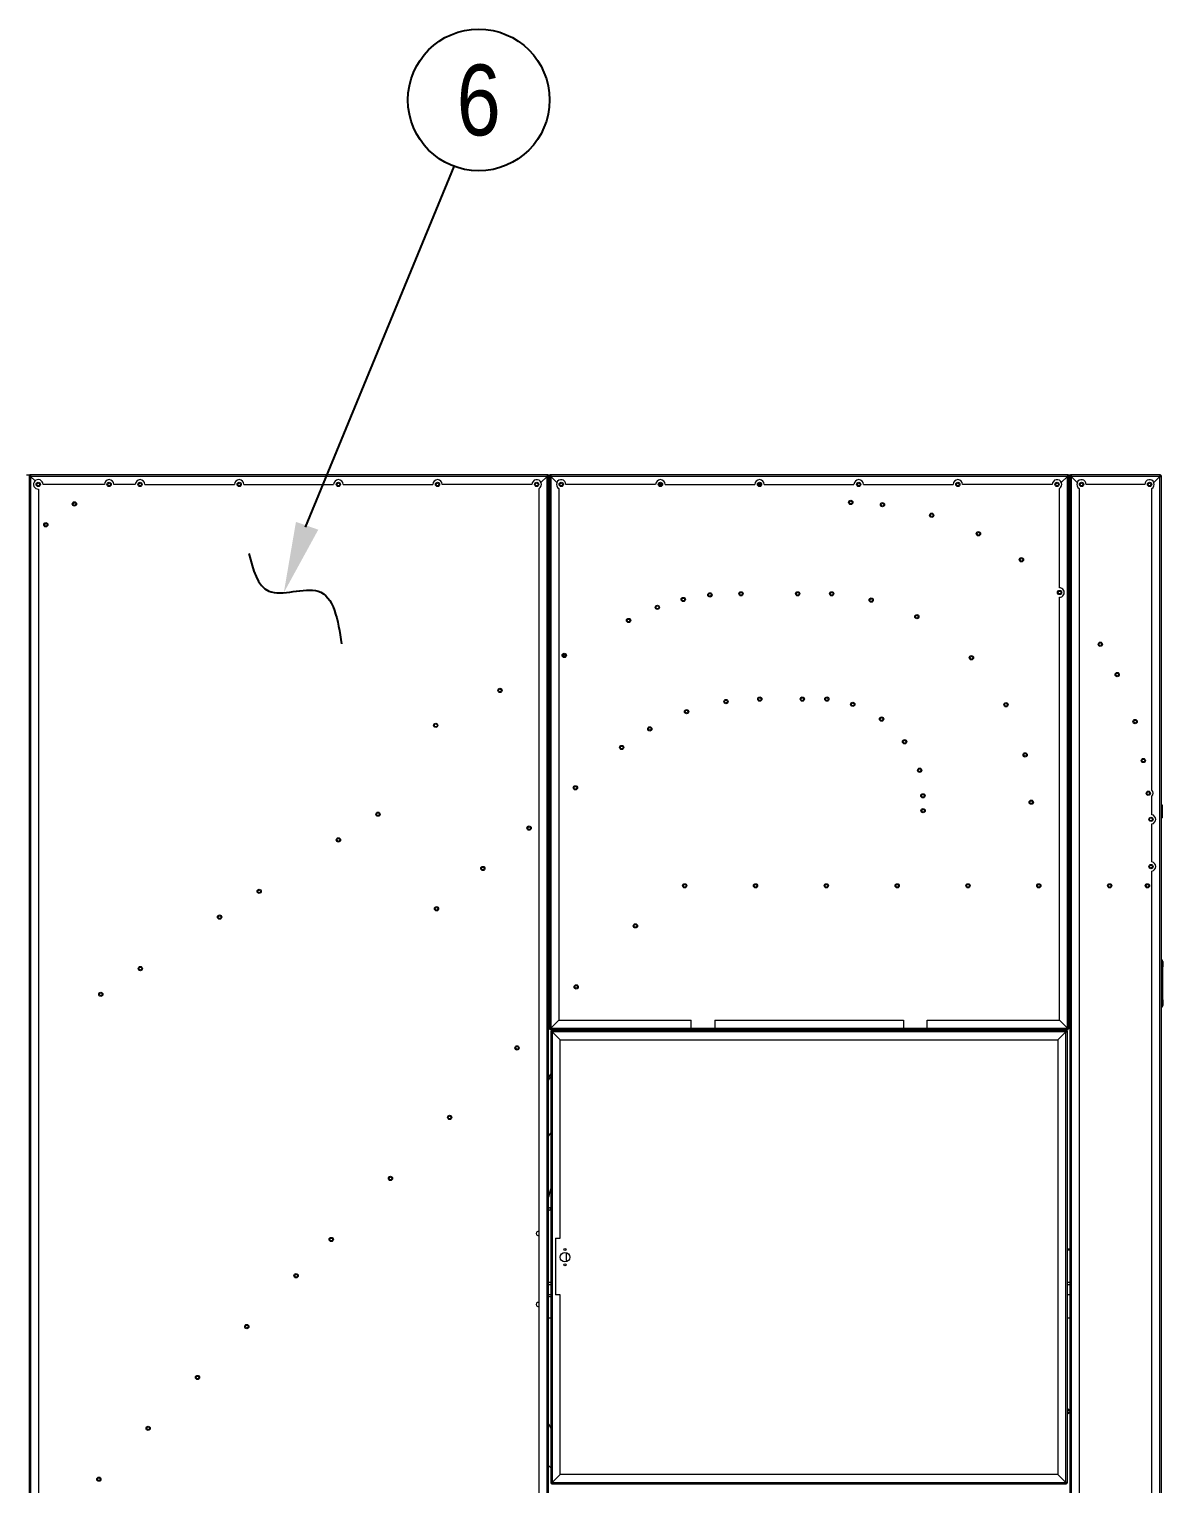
# Model space of a CAD drawing. Header units: millimetres. Extents: x 2142 to 31549, y 1327 to 22122.
# Drawn here: x 14837 to 17238, y 9774 to 12854 of the extents above; entities that cross this region are included whole.
import ezdxf
from ezdxf.enums import TextEntityAlignment as Align

# ---------------------------------------------------------------- set-up
doc = ezdxf.new("R2010")
doc.units = ezdxf.units.MM
doc.layers.add('냉각탑_dim', color=1, linetype='Continuous')
doc.layers.add('냉각탑_text', color=3, linetype='Continuous')
doc.styles.get("Standard").update_dxf_attribs({"font": 'arial.ttf'})

# ---------------------------------------------------------------- blocks, each defined once
blk = doc.blocks.new('1')
at = {"color": 7, "lineweight": 20, "ltscale": 0.003944}
blk.add_line((14831.4, 11909.8), (14838.5, 11909.8), dxfattribs=at)
at = {"color": 7, "lineweight": 20, "ltscale": 0.000888889}
for p, q in [((14836.9, 11908.2), (14838.5, 11908.2)), ((14836.9, 11906.7), (14838.5, 11906.7)), ((14838.5, 11909.8), (14838.5, 11908.2)), ((14840, 11909.8), (14840, 11908.2)), ((15933.8, 11909.8), (15933.8, 11908.2)), ((15935.3, 11909.8), (15935.3, 11908.2)), ((15936.9, 11908.2), (15935.3, 11908.2)), ((15936.9, 11906.7), (15935.3, 11906.7)), ((15938.9, 11908.2), (15940.5, 11908.2)), ((15938.9, 11906.7), (15940.5, 11906.7)), ((15940.5, 11909.8), (15940.5, 11908.2)), ((15942, 11909.8), (15942, 11908.2)), ((17035.8, 11909.8), (17035.8, 11908.2)), ((17037.3, 11909.8), (17037.3, 11908.2)), ((17038.9, 11908.2), (17037.3, 11908.2)), ((17038.9, 11906.7), (17037.3, 11906.7)), ((17040.9, 11908.2), (17042.5, 11908.2)), ((17040.9, 11906.7), (17042.5, 11906.7)), ((17042.5, 11909.8), (17042.5, 11908.2)), ((17044, 11909.8), (17044, 11908.2)), ((17231.8, 11909.8), (17231.8, 11908.2)), ((17233.3, 11909.8), (17233.3, 11908.2)), ((17234.9, 11908.2), (17233.3, 11908.2)), ((17234.9, 11906.7), (17233.3, 11906.7)), ((17234.9, 11183.7), (17236.5, 11183.7)), ((15938.9, 10738.9), (15940.5, 10738.9)), ((15938.9, 10737.4), (15940.5, 10737.4)), ((15940.5, 10735.8), (15940.5, 10737.4)), ((15941.9, 10732.2), (15943.5, 10732.2)), ((15941.9, 10730.7), (15943.5, 10730.7)), ((15942, 10735.8), (15942, 10737.4)), ((15943.5, 10733.8), (15943.5, 10732.2)), ((15945, 10733.8), (15945, 10732.2)), ((17032.8, 10733.8), (17032.8, 10732.2)), ((17034.3, 10733.8), (17034.3, 10732.2)), ((17035.9, 10732.2), (17034.3, 10732.2)), ((17035.9, 10730.7), (17034.3, 10730.7)), ((17035.8, 10735.8), (17035.8, 10737.4)), ((17038.9, 10738.9), (17037.3, 10738.9)), ((17038.9, 10737.4), (17037.3, 10737.4)), ((17037.3, 10735.8), (17037.3, 10737.4)), ((15941.9, 9776.9), (15943.5, 9776.9)), ((15941.9, 9775.4), (15943.5, 9775.4)), ((15943.5, 9773.8), (15943.5, 9775.4)), ((15945, 9773.8), (15945, 9775.4)), ((17032.8, 9773.8), (17032.8, 9775.4)), ((17035.9, 9776.9), (17034.3, 9776.9)), ((17034.3, 9773.8), (17034.3, 9775.4)), ((17035.9, 9775.4), (17034.3, 9775.4))]:
    blk.add_line(p, q, dxfattribs=at)
at = {"color": 7, "lineweight": 20, "ltscale": 0.000833333}
for p, q in [((14836.9, 11908.2), (14836.9, 11906.7)), ((14840, 11909.8), (14838.5, 11909.8)), ((14838.5, 11906.7), (14838.5, 11908.2)), ((14838.5, 11908.2), (14840, 11908.2)), ((14840, 11906.7), (14838.5, 11906.7)), ((15935.3, 11909.8), (15933.8, 11909.8)), ((15933.8, 11906.7), (15933.8, 11908.2)), ((15933.8, 11908.2), (15935.3, 11908.2)), ((15933.8, 11906.7), (15935.3, 11906.7)), ((15935.3, 11908.2), (15935.3, 11906.7)), ((15936.9, 11906.7), (15936.9, 11908.2)), ((15938.9, 11908.2), (15938.9, 11906.7)), ((15942, 11909.8), (15940.5, 11909.8)), ((15940.5, 11908.2), (15942, 11908.2)), ((15940.5, 11906.7), (15940.5, 11908.2)), ((15942, 11906.7), (15940.5, 11906.7)), ((17037.3, 11909.8), (17035.8, 11909.8)), ((17035.8, 11906.7), (17035.8, 11908.2)), ((17035.8, 11908.2), (17037.3, 11908.2)), ((17035.8, 11906.7), (17037.3, 11906.7)), ((17035.8, 11906.7), (17037.3, 11906.7)), ((17037.3, 11908.2), (17037.3, 11906.7)), ((17038.9, 11906.7), (17038.9, 11908.2)), ((17040.9, 11908.2), (17040.9, 11906.7)), ((17044, 11909.8), (17042.5, 11909.8)), ((17042.5, 11906.7), (17042.5, 11908.2)), ((17042.5, 11908.2), (17044, 11908.2)), ((17044, 11906.7), (17042.5, 11906.7)), ((17042.5, 11906.7), (17044, 11906.7)), ((17233.3, 11909.8), (17231.8, 11909.8)), ((17231.8, 11906.7), (17231.8, 11908.2)), ((17231.8, 11908.2), (17233.3, 11908.2)), ((17231.8, 11906.7), (17233.3, 11906.7)), ((17233.3, 11908.2), (17233.3, 11906.7)), ((17234.9, 11906.7), (17234.9, 11908.2)), ((15938.9, 10738.9), (15938.9, 10737.4)), ((15940.5, 10737.4), (15940.5, 10738.9)), ((15942, 10737.4), (15940.5, 10737.4)), ((15940.5, 10735.8), (15942, 10735.8)), ((15941.9, 10732.2), (15941.9, 10730.7)), ((15945, 10733.8), (15943.5, 10733.8)), ((15943.5, 10732.2), (15945, 10732.2)), ((15943.5, 10730.7), (15943.5, 10732.2)), ((15945, 10730.7), (15943.5, 10730.7)), ((17034.3, 10733.8), (17032.8, 10733.8)), ((17032.8, 10732.2), (17034.3, 10732.2)), ((17032.8, 10730.7), (17032.8, 10732.2)), ((17032.8, 10730.7), (17034.3, 10730.7)), ((17034.3, 10732.2), (17034.3, 10730.7)), ((17035.8, 10738.9), (17035.8, 10737.4)), ((17037.3, 10737.4), (17035.8, 10737.4)), ((17035.8, 10735.8), (17037.3, 10735.8)), ((17035.9, 10730.7), (17035.9, 10732.2)), ((17037.3, 10738.9), (17037.3, 10737.4)), ((17038.9, 10737.4), (17038.9, 10738.9)), ((15941.9, 9776.9), (15941.9, 9775.4)), ((15943.5, 9775.4), (15943.5, 9776.9)), ((15945, 9775.4), (15943.5, 9775.4)), ((15943.5, 9773.8), (15945, 9773.8)), ((17032.8, 9776.9), (17032.8, 9775.4)), ((17034.3, 9775.4), (17032.8, 9775.4)), ((17032.8, 9773.8), (17034.3, 9773.8)), ((17034.3, 9776.9), (17034.3, 9775.4)), ((17035.9, 9775.4), (17035.9, 9776.9))]:
    blk.add_line(p, q, dxfattribs=at)
at = {"color": 7, "lineweight": 20}
for p, q in [((14836.9, 11906.7), (14836.9, 9064.9)), ((15933.8, 11909.8), (14840, 11909.8)), ((14840, 11906.7), (14840, 9064.9)), ((15933.8, 11906.7), (14840, 11906.7)), ((15933.8, 9064.9), (15933.8, 11906.7)), ((15936.9, 9064.9), (15936.9, 11906.7)), ((15938.9, 11906.7), (15938.9, 10738.9)), ((17035.8, 11909.8), (15942, 11909.8)), ((17035.8, 11906.7), (15942, 11906.7)), ((15942, 11906.7), (15942, 10738.9)), ((17035.8, 10738.9), (17035.8, 11906.7)), ((17038.9, 10738.9), (17038.9, 11906.7)), ((17040.9, 11906.7), (17040.9, 9064.9)), ((17044, 11906.7), (17044, 9064.9)), ((17231.8, 9064.9), (17231.8, 11906.7)), ((17234.9, 9064.9), (17234.9, 11906.7)), ((14856.9, 11879.8), (14856.9, 9596.8)), ((15916.9, 9081.8), (15916.9, 11881.2)), ((15958.9, 11881.2), (15958.9, 10755.8)), ((17060.9, 11881.2), (17060.9, 9081.8)), ((17214.9, 9081.8), (17214.9, 11070.9)), ((15941.9, 10730.7), (15941.9, 9776.9)), ((15942, 10735.8), (17035.8, 10735.8)), ((17032.8, 10733.8), (15945, 10733.8)), ((17032.8, 10730.7), (15945, 10730.7)), ((15945, 10730.7), (15945, 9776.9)), ((17032.8, 9776.9), (17032.8, 10730.7)), ((17035.9, 9776.9), (17035.9, 10730.7)), ((15961.9, 10713.8), (17015.9, 10713.8)), ((17015.9, 10713.8), (17015.9, 9793.8)), ((17015.9, 9793.8), (15961.9, 9793.8)), ((15945, 9776.9), (17032.8, 9776.9)), ((15945, 9773.8), (17032.8, 9773.8))]:
    blk.add_line(p, q, dxfattribs=at)
at = {"color": 7, "lineweight": 20, "ltscale": 0.000833349}
for p, q in [((14838.5, 11906.7), (14840, 11906.7)), ((15940.5, 11906.7), (15942, 11906.7))]:
    blk.add_line(p, q, dxfattribs=at)
at = {"color": 7, "lineweight": 20, "ltscale": 0.001722}
for p, q in [((14840, 11906.7), (14840, 11909.8)), ((15942, 11906.7), (15942, 11909.8)), ((17044, 11906.7), (17044, 11909.8)), ((15942, 10738.9), (15938.9, 10738.9)), ((15942, 10738.9), (15942, 10735.8)), ((15945, 10730.7), (15945, 10733.8)), ((17035.8, 10738.9), (17038.9, 10738.9)), ((15945, 9776.9), (15941.9, 9776.9)), ((15945, 9776.9), (15945, 9773.8)), ((17032.8, 9776.9), (17035.9, 9776.9))]:
    blk.add_line(p, q, dxfattribs=at)
at = {"color": 7, "lineweight": 20, "ltscale": 0.007529}
blk.add_line((14849.6, 11897.1), (14840, 11906.7), dxfattribs=at)
blk.add_line((14849.6, 11897.1), (14840, 11906.7), dxfattribs=at)
at = {"color": 7, "lineweight": 20, "ltscale": 0.072222}
blk.add_line((14996.4, 11889.8), (14866.4, 11889.8), dxfattribs=at)
at = {"color": 7, "lineweight": 20, "ltscale": 0.025278}
blk.add_line((15061.9, 11889.8), (15016.4, 11889.8), dxfattribs=at)
at = {"color": 7, "lineweight": 20, "ltscale": 0.105556}
for p, q in [((15081.9, 11889.8), (15271.9, 11889.8)), ((15291.9, 11889.8), (15481.9, 11889.8)), ((15501.9, 11889.8), (15691.9, 11889.8)), ((15901.9, 11889.8), (15711.9, 11889.8)), ((16163.9, 11889.8), (15973.9, 11889.8)), ((16183.9, 11889.8), (16373.9, 11889.8)), ((16393.9, 11889.8), (16583.9, 11889.8)), ((16603.9, 11889.8), (16793.9, 11889.8)), ((17003.9, 11889.8), (16813.9, 11889.8))]:
    blk.add_line(p, q, dxfattribs=at)
at = {"color": 7, "lineweight": 20, "ltscale": 0.010045}
for p, q in [((15921, 11893.9), (15933.8, 11906.7)), ((15921, 11893.9), (15933.8, 11906.7)), ((15954.8, 11893.9), (15942, 11906.7)), ((15954.8, 11893.9), (15942, 11906.7)), ((17023, 11893.9), (17035.8, 11906.7)), ((17023, 11893.9), (17035.8, 11906.7)), ((17056.8, 11893.9), (17044, 11906.7)), ((17056.8, 11893.9), (17044, 11906.7)), ((17219, 11893.9), (17231.8, 11906.7)), ((17219, 11893.9), (17231.8, 11906.7))]:
    blk.add_line(p, q, dxfattribs=at)
at = {"color": 7, "lineweight": 20, "ltscale": 0.000833318}
blk.add_line((15933.8, 11906.7), (15935.3, 11906.7), dxfattribs=at)
at = {"color": 7, "lineweight": 20, "ltscale": 0.002889}
for p, q in [((15935.3, 11909.8), (15940.5, 11909.8)), ((17037.3, 11909.8), (17042.5, 11909.8))]:
    blk.add_line(p, q, dxfattribs=at)
at = {"color": 7, "lineweight": 20, "ltscale": 0.001111}
for p, q in [((15936.9, 11906.7), (15938.9, 11906.7)), ((17038.9, 11906.7), (17040.9, 11906.7)), ((15938.9, 11872.9), (15936.9, 11872.9)), ((15938.9, 11869.8), (15936.9, 11869.8)), ((15936.9, 11865.3), (15938.9, 11865.3)), ((15936.9, 11864.7), (15938.9, 11864.7)), ((15936.9, 11863.1), (15938.9, 11863.1)), ((17040.9, 11872.9), (17038.9, 11872.9)), ((17040.9, 11869.8), (17038.9, 11869.8)), ((17038.9, 11111), (17040.9, 11111)), ((17038.9, 11064.1), (17040.9, 11064.1)), ((17040.9, 11062.6), (17038.9, 11062.6)), ((17040.9, 11061), (17038.9, 11061)), ((17040.9, 11061), (17038.9, 11061)), ((17040.9, 11057.9), (17038.9, 11057.9)), ((17040.9, 11022.1), (17038.9, 11022.1)), ((17040.9, 11019), (17038.9, 11019)), ((17040.9, 10905), (17038.9, 10905)), ((17038.9, 10893.1), (17040.9, 10893.1)), ((17038.9, 10891.6), (17040.9, 10891.6)), ((17038.9, 10890), (17040.9, 10890)), ((17040.9, 10888.4), (17038.9, 10888.4)), ((17038.9, 10883.4), (17040.9, 10883.4)), ((17040.9, 10882.2), (17038.9, 10882.2)), ((17238.2, 10868.4), (17236.2, 10868.4)), ((17238.2, 10867.6), (17236.2, 10867.6)), ((17040.9, 10782.2), (17038.9, 10782.2)), ((17236.2, 10798.4), (17238.2, 10798.4))]:
    blk.add_line(p, q, dxfattribs=at)
at = {"color": 7, "lineweight": 20, "ltscale": 0.00315}
for p, q in [((16171.1, 11890.8), (16176.7, 11890.8)), ((16381.1, 11890.8), (16386.7, 11890.8))]:
    blk.add_line(p, q, dxfattribs=at)
at = {"color": 7, "lineweight": 20, "ltscale": 0.003136}
for p, q in [((16171.1, 11888.8), (16176.7, 11888.8)), ((16381.1, 11888.8), (16386.7, 11888.8))]:
    blk.add_line(p, q, dxfattribs=at)
at = {"color": 7, "lineweight": 20, "ltscale": 0.002485}
blk.add_line((16591.9, 11887.6), (16591.9, 11892.1), dxfattribs=at)
at = {"color": 7, "lineweight": 20, "ltscale": 0.104333}
for p, q in [((17231.8, 11909.8), (17044, 11909.8)), ((17231.8, 11906.7), (17044, 11906.7))]:
    blk.add_line(p, q, dxfattribs=at)
at = {"color": 7, "lineweight": 20, "ltscale": 0.068889}
blk.add_line((17199.9, 11889.8), (17075.9, 11889.8), dxfattribs=at)
at = {"color": 7, "lineweight": 20, "ltscale": 0.001812}
for p, q in [((16172.3, 11887.3), (16175.5, 11887.3)), ((16382.3, 11887.3), (16385.5, 11887.3))]:
    blk.add_line(p, q, dxfattribs=at)
at = {"color": 7, "lineweight": 20, "ltscale": 0.11685}
blk.add_line((17018.9, 11670.8), (17018.9, 11881.2), dxfattribs=at)
at = {"color": 7, "lineweight": 20, "ltscale": 0.354778}
blk.add_line((17214.9, 11242.6), (17214.9, 11881.2), dxfattribs=at)
at = {"color": 7, "lineweight": 20, "ltscale": 0.00282}
for p, q in [((14934.1, 11851.2), (14930, 11848.2)), ((14873.4, 11807.1), (14869.3, 11804.1))]:
    blk.add_line(p, q, dxfattribs=at)
at = {"color": 7, "lineweight": 20, "ltscale": 0.497241}
blk.add_line((17018.9, 10755.8), (17018.9, 11650.9), dxfattribs=at)
at = {"color": 7, "lineweight": 20, "ltscale": 0.001525}
for p, q in [((17040.9, 11668.1), (17038.9, 11670)), ((17040.9, 11663.8), (17038.9, 11665.7)), ((17040.9, 11613.2), (17038.9, 11615.1))]:
    blk.add_line(p, q, dxfattribs=at)
at = {"color": 7, "lineweight": 20, "ltscale": 0.001265}
for p, q in [((15936.9, 11532.3), (15938.9, 11533.4)), ((15936.9, 11528.8), (15938.9, 11529.9)), ((15936.9, 11486.8), (15938.9, 11487.9))]:
    blk.add_line(p, q, dxfattribs=at)
at = {"color": 7, "lineweight": 20, "ltscale": 0.003257}
blk.add_line((15969.7, 11530.6), (15969.7, 11524.8), dxfattribs=at)
at = {"color": 7, "lineweight": 20, "ltscale": 0.001473}
for p, q in [((15938.9, 11226), (15936.9, 11224.3)), ((15938.9, 11221.9), (15936.9, 11220.2)), ((15938.9, 11173), (15936.9, 11171.3))]:
    blk.add_line(p, q, dxfattribs=at)
at = {"color": 7, "lineweight": 20, "ltscale": 0.021651}
blk.add_line((17214.9, 11190.5), (17214.9, 11229.5), dxfattribs=at)
at = {"color": 7, "lineweight": 20, "ltscale": 0.014944}
blk.add_line((17236.5, 11210.6), (17236.5, 11183.7), dxfattribs=at)
at = {"color": 7, "lineweight": 20, "ltscale": 0.044669}
blk.add_line((17214.9, 11090.5), (17214.9, 11170.9), dxfattribs=at)
at = {"color": 7, "lineweight": 20, "ltscale": 0.006389}
for p, q in [((17236.2, 10879.9), (17236.2, 10868.4)), ((17238.2, 10879.9), (17238.2, 10868.4)), ((17236.2, 10798.4), (17236.2, 10786.9)), ((17238.2, 10798.4), (17238.2, 10786.9))]:
    blk.add_line(p, q, dxfattribs=at)
at = {"color": 7, "lineweight": 20, "ltscale": 0.000722222}
blk.add_line((17234.9, 10867.6), (17236.2, 10867.6), dxfattribs=at)
at = {"color": 7, "lineweight": 20, "ltscale": 0.001833}
for p, q in [((17238.2, 10867.6), (17234.9, 10867.6)), ((17238.2, 10799.2), (17234.9, 10799.2))]:
    blk.add_line(p, q, dxfattribs=at)
at = {"color": 7, "lineweight": 20, "ltscale": 0.002333}
for p, q in [((17238.2, 10863.4), (17238.2, 10867.6)), ((17238.2, 10799.2), (17238.2, 10803.4))]:
    blk.add_line(p, q, dxfattribs=at)
at = {"color": 7, "lineweight": 20, "ltscale": 0.038}
blk.add_line((17238.2, 10799.2), (17238.2, 10867.6), dxfattribs=at)
at = {"color": 7, "lineweight": 20, "ltscale": 0.005556}
for p, q in [((17238.2, 10853.4), (17238.2, 10863.4)), ((17238.2, 10843.4), (17238.2, 10853.4)), ((17238.2, 10833.4), (17238.2, 10843.4)), ((17238.2, 10823.4), (17238.2, 10833.4)), ((17238.2, 10813.4), (17238.2, 10823.4)), ((17238.2, 10803.4), (17238.2, 10813.4)), ((15951.9, 10293.8), (15961.9, 10293.8)), ((15961.9, 10173.8), (15951.9, 10173.8)), ((15936.9, 9900.4), (15941.9, 9891.7)), ((15936.9, 9900.4), (15941.9, 9891.7))]:
    blk.add_line(p, q, dxfattribs=at)
at = {"color": 7, "lineweight": 20, "ltscale": 0.001596}
for p, q in [((15938.9, 10797.7), (15936.9, 10795.6)), ((15938.9, 10792.7), (15936.9, 10790.6)), ((15938.9, 10742.4), (15936.9, 10740.3))]:
    blk.add_line(p, q, dxfattribs=at)
at = {"color": 7, "lineweight": 20, "ltscale": 0.013278}
for p, q in [((15958.9, 10755.8), (15942, 10738.9)), ((15942, 10738.9), (15958.9, 10755.8)), ((17018.9, 10755.8), (17035.8, 10738.9)), ((17035.8, 10738.9), (17018.9, 10755.8)), ((15945, 10730.7), (15961.9, 10713.8)), ((15961.9, 10713.8), (15945, 10730.7)), ((17015.9, 10713.8), (17032.8, 10730.7)), ((17032.8, 10730.7), (17015.9, 10713.8)), ((15961.9, 9793.8), (15945, 9776.9)), ((15945, 9776.9), (15961.9, 9793.8)), ((17032.8, 9776.9), (17015.9, 9793.8)), ((17015.9, 9793.8), (17032.8, 9776.9))]:
    blk.add_line(p, q, dxfattribs=at)
at = {"color": 7, "lineweight": 20, "ltscale": 0.155556}
for p, q in [((15958.9, 10755.8), (16238.9, 10755.8)), ((16738.9, 10755.8), (17018.9, 10755.8))]:
    blk.add_line(p, q, dxfattribs=at)
at = {"color": 7, "lineweight": 20, "ltscale": 0.009389}
for p, q in [((16238.9, 10738.9), (16238.9, 10755.8)), ((16288.9, 10755.8), (16288.9, 10738.9)), ((16688.9, 10755.8), (16688.9, 10738.9)), ((16738.9, 10738.9), (16738.9, 10755.8))]:
    blk.add_line(p, q, dxfattribs=at)
at = {"color": 7, "lineweight": 20, "ltscale": 0.222222}
for p, q in [((16288.9, 10755.8), (16688.9, 10755.8)), ((16288.9, 10738.9), (16688.9, 10738.9))]:
    blk.add_line(p, q, dxfattribs=at)
at = {"color": 7, "lineweight": 20, "ltscale": 0.001632}
blk.add_line((15939, 10737.4), (15936.9, 10735.3), dxfattribs=at)
at = {"color": 7, "lineweight": 20, "ltscale": 0.164944}
for p, q in [((15942, 10738.9), (16238.9, 10738.9)), ((16738.9, 10738.9), (17035.8, 10738.9))]:
    blk.add_line(p, q, dxfattribs=at)
at = {"color": 7, "lineweight": 20, "ltscale": 0.00139}
for p, q in [((16011.6, 10733.8), (16013.1, 10735.8)), ((16016, 10733.8), (16017.5, 10735.8)), ((16105.4, 10733.8), (16106.9, 10735.8)), ((16105.4, 10733.8), (16106.9, 10735.8))]:
    blk.add_line(p, q, dxfattribs=at)
at = {"color": 7, "lineweight": 20, "ltscale": 0.027778}
for p, q in [((16238.9, 10738.9), (16288.9, 10738.9)), ((16238.9, 10738.9), (16288.9, 10738.9)), ((16688.9, 10738.9), (16738.9, 10738.9)), ((16688.9, 10738.9), (16738.9, 10738.9))]:
    blk.add_line(p, q, dxfattribs=at)
at = {"color": 7, "lineweight": 20, "ltscale": 0.233333}
blk.add_line((15961.9, 10293.8), (15961.9, 10713.8), dxfattribs=at)
at = {"color": 7, "lineweight": 20, "ltscale": 0.004623}
for p, q in [((15936.9, 10634.5), (15941.9, 10641.1)), ((15936.9, 10628.7), (15941.9, 10635.3)), ((15936.9, 10509.7), (15941.9, 10516.3)), ((15936.9, 10509.7), (15941.9, 10516.3))]:
    blk.add_line(p, q, dxfattribs=at)
at = {"color": 7, "lineweight": 20, "ltscale": 0.066667}
blk.add_line((15951.9, 10293.8), (15951.9, 10173.8), dxfattribs=at)
at = {"color": 7, "lineweight": 20, "ltscale": 0.002778}
for p, q in [((17035.9, 10271.6), (17040.9, 10271.6)), ((17040.9, 10270), (17035.9, 10270)), ((17035.9, 10270), (17040.9, 10270)), ((17040.9, 10268.4), (17035.9, 10268.4)), ((15941.9, 10199.9), (15936.9, 10199.9)), ((15941.9, 10195.2), (15936.9, 10195.2)), ((17040.9, 10199.9), (17035.9, 10199.9)), ((17040.9, 10195.2), (17035.9, 10195.2)), ((15936.9, 10174.9), (15941.9, 10174.9)), ((17035.9, 10174.9), (17040.9, 10174.9)), ((15941.9, 10124.9), (15936.9, 10124.9)), ((17040.9, 10124.9), (17035.9, 10124.9))]:
    blk.add_line(p, q, dxfattribs=at)
at = {"color": 7, "lineweight": 20, "ltscale": 0.211111}
blk.add_line((15961.9, 9793.8), (15961.9, 10173.8), dxfattribs=at)
at = {"color": 7, "lineweight": 20, "ltscale": 0.003928}
blk.add_line((15941.9, 9807.7), (15936.9, 9812.7), dxfattribs=at)
at = {"color": 7, "lineweight": 20}
for centre, radius in [((14856.4, 11889.8), 4.5), ((14856.4, 11889.8), 3), ((15006.4, 11889.8), 4.5), ((15006.4, 11889.8), 3), ((15071.9, 11889.8), 4.5), ((15071.9, 11889.8), 3), ((15281.9, 11889.8), 4.5), ((15281.9, 11889.8), 3), ((15491.9, 11889.8), 4.5), ((15491.9, 11889.8), 3), ((15701.9, 11889.8), 4.5), ((15701.9, 11889.8), 3), ((15911.9, 11889.8), 4.5), ((15911.9, 11889.8), 3), ((15963.9, 11889.8), 4.5), ((15963.9, 11889.8), 3), ((16173.9, 11889.8), 4.5), ((16173.9, 11889.8), 3), ((16383.9, 11889.8), 4.5), ((16383.9, 11889.8), 3), ((16593.9, 11889.8), 4.5), ((16593.9, 11889.8), 3), ((16803.9, 11889.8), 4.5), ((16803.9, 11889.8), 3), ((17013.9, 11889.8), 4.5), ((17013.9, 11889.8), 3), ((17065.9, 11889.8), 4.5), ((17065.9, 11889.8), 3), ((17209.9, 11889.8), 4.5), ((17209.9, 11889.8), 3), ((14933, 11848.4), 4.5), ((14933, 11848.4), 3), ((16577.1, 11851.6), 4.5), ((16577.1, 11851.6), 3), ((16644.3, 11846.8), 4.5), ((16644.3, 11846.8), 3), ((16748.5, 11824.5), 4.5), ((16748.5, 11824.5), 3), ((14872.3, 11804.3), 4.5), ((14872.3, 11804.3), 3), ((16847.5, 11785.3), 4.5), ((16847.5, 11785.3), 3), ((16938.6, 11730.2), 4.5), ((16938.6, 11730.2), 3), ((16222.4, 11646.1), 4.5), ((16222.4, 11646.1), 3), ((16278.9, 11655.7), 4.5), ((16278.9, 11655.7), 3), ((16344.7, 11658.1), 4.5), ((16344.7, 11658.1), 3), ((16464.7, 11658.1), 4.5), ((16464.7, 11658.1), 3), ((16536.7, 11658.1), 4.5), ((16536.7, 11658.1), 3), ((16620.4, 11644.9), 4.5), ((16620.4, 11644.9), 3), ((17019.4, 11660.9), 4.5), ((17019.4, 11660.9), 3), ((16167.5, 11629.5), 4.5), ((16167.5, 11629.5), 3), ((16717.1, 11609.7), 4.5), ((16717.1, 11609.7), 3), ((16106.5, 11601.7), 4.5), ((16106.5, 11601.7), 3), ((17105.6, 11551.4), 4.5), ((17105.6, 11551.4), 3), ((15970.3, 11527.7), 4.5), ((15970.3, 11527.7), 3), ((16832.7, 11522.8), 4.5), ((16832.7, 11522.8), 3), ((17141.4, 11487.2), 4.5), ((17141.4, 11487.2), 3), ((15834.2, 11453.7), 4.5), ((15834.2, 11453.7), 3), ((16312.8, 11430), 4.5), ((16312.8, 11430), 3), ((16384.5, 11435.3), 4.5), ((16384.5, 11435.3), 3), ((16474.5, 11435.3), 4.5), ((16474.5, 11435.3), 3), ((16526.5, 11435.3), 4.5), ((16526.5, 11435.3), 3), ((16581.3, 11424.1), 4.5), ((16581.3, 11424.1), 3), ((16905.8, 11423.2), 4.5), ((16905.8, 11423.2), 3), ((16229.4, 11408.7), 4.5), ((16229.4, 11408.7), 3), ((16642.3, 11393), 4.5), ((16642.3, 11393), 3), ((15698, 11379.7), 4.5), ((15698, 11379.7), 3), ((16151.5, 11372.2), 4.5), ((16151.5, 11372.2), 3), ((17179.3, 11387.6), 4.5), ((17179.3, 11387.6), 3), ((16092, 11332.8), 4.5), ((16092, 11332.8), 3), ((16691.1, 11345), 4.5), ((16691.1, 11345), 3), ((16946.4, 11317.1), 4.5), ((16946.4, 11317.1), 3), ((17196.8, 11305.2), 4.5), ((17196.8, 11305.2), 3), ((16723, 11284.6), 4.5), ((16723, 11284.6), 3), ((15993.9, 11247.4), 4.5), ((15993.9, 11247.4), 3), ((16730, 11230.5), 4.5), ((16730, 11230.5), 3), ((16959.3, 11217), 4.5), ((16959.3, 11217), 3), ((17207.3, 11236), 4.5), ((17207.3, 11236), 3), ((15575.8, 11191.6), 4.5), ((15575.8, 11191.6), 3), ((16730.3, 11199), 4.5), ((16730.3, 11199), 3), ((17212.9, 11180.7), 4.5), ((17212.9, 11180.7), 3), ((15895.9, 11162.1), 4.5), ((15895.9, 11162.1), 3), ((15492, 11137.1), 4.5), ((15492, 11137.1), 3), ((15797.9, 11076.7), 4.5), ((15797.9, 11076.7), 3), ((17212.9, 11080.7), 4.5), ((17212.9, 11080.7), 3), ((15324.2, 11028.2), 4.5), ((15324.2, 11028.2), 3), ((16225.4, 11040), 4.5), ((16225.4, 11040), 3), ((16375.4, 11040), 4.5), ((16375.4, 11040), 3), ((16525.4, 11040), 4.5), ((16525.4, 11040), 3), ((16675.4, 11040), 4.5), ((16675.4, 11040), 3), ((16825.4, 11040), 4.5), ((16825.4, 11040), 3), ((16975.4, 11040), 4.5), ((16975.4, 11040), 3), ((17125.4, 11040), 4.5), ((17125.4, 11040), 3), ((17205.4, 11040), 4.5), ((17205.4, 11040), 3), ((15699.8, 10991.4), 4.5), ((15240.4, 10973.7), 4.5), ((15240.4, 10973.7), 3), ((15699.8, 10991.3), 3), ((16121, 10955.2), 4.5), ((16121, 10955.2), 3), ((15072.6, 10864.8), 4.5), ((15072.6, 10864.8), 3), ((14988.8, 10810.3), 4.5), ((14988.8, 10810.3), 3), ((15995.6, 10826), 4.5), ((15995.6, 10826), 3), ((15870.3, 10696.8), 4.5), ((15870.3, 10696.8), 3), ((15727.6, 10549.7), 4.5), ((15727.6, 10549.7), 3), ((15602.3, 10420.5), 4.5), ((15602.3, 10420.5), 3), ((15476.9, 10291.3), 4.5), ((15476.9, 10291.3), 3), ((15971.9, 10253.8), 10), ((15971.9, 10270), 2.25), ((15971.9, 10237.6), 2.25), ((15402.4, 10214.5), 4.5), ((15402.4, 10214.5), 3), ((15298, 10106.8), 4.5), ((15298, 10106.8), 3), ((15193.6, 9999.1), 4.5), ((15193.6, 9999.1), 3), ((15089.1, 9891.5), 4.5), ((15089.1, 9891.5), 3), ((14984.7, 9783.8), 4.5), ((14984.7, 9783.8), 3)]:
    blk.add_circle(centre, radius, dxfattribs=at)
for centre, radius, start, end in [((14856.4, 11889.8), 10, 0, 272.8656), ((15006.4, 11889.8), 10, 0, 180), ((15025.8, 11906.7), 3.1, 89.7397, 90), ((15036, 11906.7), 3.1, 90, 90.2603), ((15071.9, 11889.8), 10, 360, 180), ((15281.9, 11889.8), 10, 360, 180), ((15491.9, 11889.8), 10, 360, 180), ((15701.9, 11889.8), 10, 0, 180), ((15911.9, 11889.8), 10, 300, 180), ((15963.9, 11889.8), 10, 0, 239.9997), ((16129.8, 11906.7), 3.1, 89.7397, 90), ((16138, 11906.7), 3.1, 90, 90.2603), ((16173.9, 11889.8), 10, 0, 180), ((16383.9, 11889.8), 10, 360, 180), ((16593.9, 11889.8), 10, 360, 180), ((16803.9, 11889.8), 10, 360, 180), ((17013.9, 11889.8), 10, 300.0003, 180), ((17065.9, 11889.8), 10, 0, 240), ((17209.9, 11889.8), 10, 300, 180), ((17231.8, 11906.7), 3.1, 89.7307, 90), ((17231.8, 11906.7), 1.5, 360, 89.6129), ((17231.8, 11906.7), 3.1, 28.9378, 61.0622), ((17231.8, 11906.7), 3.1, 360, 0.2618), ((16569.4, 11211), 660.3, 44.432, 44.6794), ((17019.4, 11660.9), 10, 267.1352, 92.8648), ((17207.3, 11236), 10, 319.1416, 40.8584), ((17233.4, 11210.6), 3.1, 0, 61.0615), ((17212.9, 11180.7), 10, 281.5372, 78.4628), ((17212.9, 11080.7), 10, 281.5372, 78.4628), ((17231.8, 11019), 3.1, 359.7467, 0), ((17234.7, 10879.9), 3.5, 0, 86.7271), ((17234.7, 10879.9), 1.5, 0, 82.3445), ((17234.7, 10786.9), 1.5, 277.6555, 0), ((17234.7, 10786.9), 3.5, 273.2729, 0), ((16290.7, 10736.7), 4.5, 190.7006, 219.059), ((16290.7, 10736.7), 3, 196.1717, 250.9411), ((16290.7, 10736.7), 3, 289.0589, 343.8283), ((16290.7, 10736.7), 4.5, 320.941, 349.2994), ((16406.4, 10732.4), 4.5, 131.1148, 162.0041), ((16406.4, 10732.4), 3, 27.6081, 152.3919), ((16406.4, 10732.4), 4.5, 17.9959, 48.8852), ((16381.2, 10270), 458, 163.571, 165.9508), ((15939.5, 10355.9), 2.5, 13.3914, 346.6086), ((15915.3, 10303.8), 4.5, 69.1729, 290.8271), ((16381.2, 10270), 407.2, 179.8866, 180.1134), ((16381.2, 10270), 407.2, 180.9054, 183.6278), ((15940.2, 10180.7), 10, 250.5261, 279.5915), ((15915.3, 10153.8), 4.5, 69.1729, 290.8271), ((17036.8, 9927.4), 4.5, 25.0674, 101.8471), ((17036.8, 9927.4), 3, 252.0641, 107.9358), ((17036.8, 9927.4), 4.5, 258.1529, 334.9326)]:
    blk.add_arc(centre, radius, start, end, dxfattribs=at)
at = {"layer": '냉각탑_dim', "lineweight": -3}
blk.add_spline([(15302.1, 11743.5), (15344.4, 11663.9), (15449, 11663.9), (15498.8, 11552)], degree=3, dxfattribs=at)
blk.add_solid([(15449.4, 11793.9), (15376.4, 11660.5), (15402.1, 11810.4)], dxfattribs=at)

msp = doc.modelspace()

# ---------------------------------------------------------------- linework, layer by layer
at = {"layer": '냉각탑_dim', "linetype": 'ByBlock', "lineweight": -3}
msp.add_lwpolyline([(15422.1, 11799.3), (15737, 12563)], dxfattribs=at)
msp.add_circle((15789.2, 12703.6), 150, dxfattribs=at)

# ---------------------------------------------------------------- block references
msp.add_blockref('1', (0, 0))

# ---------------------------------------------------------------- texts
at = {"layer": '냉각탑_text', "width": 0.8}
msp.add_text('6', height=150, dxfattribs=at).set_placement((15789.2, 12703.6), align=Align.MIDDLE_CENTER)

doc.saveas('drawing.dxf')
